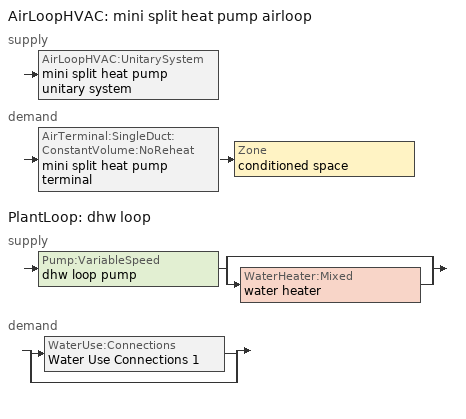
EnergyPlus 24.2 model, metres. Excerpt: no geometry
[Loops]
AirLoopHVAC 'mini split heat pump airloop'
 supply: AirLoopHVAC:UnitarySystem 'mini split heat pump unitary system'
 demand: AirTerminal:SingleDuct:ConstantVolume:NoReheat 'mini split heat pump terminal' > Zone 'conditioned space'
PlantLoop 'dhw loop'
 supply: Pump:VariableSpeed 'dhw loop pump' > split
  | bypass
  | WaterHeater:Mixed 'water heater'
 demand: split
  | WaterUse:Connections 'Water Use Connections 1'
  | bypass
[Sizing:System]
mini split heat pump airloop: Type of Load to Size On=Sensible; Design Outdoor Air Flow Rate=Autosize; Central Heating Maximum System Air Flow Ratio=0.3; Preheat Design Temperature=7; Preheat Design Humidity Ratio=0.008; Precool Design Temperature=12.8; Precool Design Humidity Ratio=0.008; Central Cooling Design Supply Air Temperature=12.8; Central Heating Design Supply Air Temperature=16.7; Type of Zone Sum to Use=NonCoincident; 100 Outdoor Air in Cooling=Yes; 100 Outdoor Air in Heating=Yes; Central Cooling Design Supply Air Humidity Ratio=0.0085; Central Heating Design Supply Air Humidity Ratio=0.008; Cooling Supply Air Flow Rate Method=DesignDay; Cooling Supply Air Flow Rate=0; Cooling Supply Air Flow Rate Per Floor Area=0.00996765; Cooling Fraction of Autosized Cooling Supply Air Flow Rate=1; Cooling Supply Air Flow Rate Per Unit Cooling Capacity=3.94755e-05; Heating Supply Air Flow Rate Method=DesignDay; Heating Supply Air Flow Rate=0; Heating Supply Air Flow Rate Per Floor Area=0.00996765; Heating Fraction of Autosized Heating Supply Air Flow Rate=1; Heating Fraction of Autosized Cooling Supply Air Flow Rate=1; Heating Supply Air Flow Rate Per Unit Heating Capacity=3.15882e-05; System Outdoor Air Method=ZoneSum; Zone Maximum Outdoor Air Fraction=1; Cooling Design Capacity Method=CoolingDesignCapacity; Cooling Design Capacity=Autosize; Cooling Design Capacity Per Floor Area=234.7; Fraction of Autosized Cooling Design Capacity=1; Heating Design Capacity Method=HeatingDesignCapacity; Heating Design Capacity=Autosize; Heating Design Capacity Per Floor Area=157; Fraction of Autosized Heating Design Capacity=1; Central Cooling Capacity Control Method=OnOff; Occupant Diversity=Autosize
[Sizing:Plant]
dhw loop: Loop Type=Heating; Design Loop Exit Temperature=52.6667; Loop Design Temperature Difference=5.55556; Sizing Option=NonCoincident; Zone Timesteps in Averaging Window=1; Coincident Sizing Factor Mode=None
[ZoneControl:Thermostat]
conditioned space Thermostat: Zone or ZoneList=conditioned space; Control Type Schedule=conditioned space Thermostat Schedule; Control 1=conditioned space temperature setpoint; Temperature Difference Between Cutout And Setpoint=0
[ThermostatSetpoint:DualSetpoint]
conditioned space temperature setpoint: Heating Setpoint Temperature Schedule=heating setpoint; Cooling Setpoint Temperature Schedule=cooling setpoint
[AirTerminal:SingleDuct:ConstantVolume:NoReheat]
mini split heat pump terminal: Availability Schedule=Always On Discrete; Maximum Air Flow Rate=0.404931
[Zone equipment]
conditioned space: mini split heat pump terminal
[Fan:SystemModel]
mini split heat pump supply fan: Availability Schedule=Always On Discrete; Design Maximum Air Flow Rate=0.498684; Speed Control Method=Discrete; Electric Power Minimum Flow Rate Fraction=0.2; Design Pressure Rise=500; Motor Efficiency=1; Motor In Air Stream Fraction=1; Design Electric Power Consumption=Autosize; Design Power Sizing Method=PowerPerFlow; Electric Power Per Unit Flow Rate=148.322; Electric Power Per Unit Flow Rate Per Unit Pressure=1.66667; Fan Total Efficiency=0.7; Motor Loss Radiative Fraction=0; EndUse Subcategory=supply fan; Number of Speeds=4; Speed 1 Flow Fraction=0.20706; Speed 1 Electric Power Fraction=0.00888; Speed 2 Flow Fraction=0.252; Speed 2 Electric Power Fraction=0.016; Speed 3 Flow Fraction=0.812; Speed 3 Electric Power Fraction=0.53539; Speed n Flow Fraction=1; Speed n Electric Power Fraction=1
[Coil:Cooling:DX:MultiSpeed]
mini split heat pump clg coil: Availability Schedule=Always On Discrete; Condenser Type=AirCooled; Minimum Outdoor DryBulb Temperature for Compressor Operation=-25; Apply Part Load Fraction to Speeds Greater than 1=No; Apply Latent Degradation to Speeds Greater than 1=No; Crankcase Heater Capacity=50; Maximum Outdoor DryBulb Temperature for Crankcase Heater Operation=10; Basin Heater Capacity=0; Basin Heater Setpoint Temperature=2; Fuel Type=Electricity; Number of Speeds=2; Speed 1 Gross Rated Total Cooling Capacity=1923.99; Speed 1 Gross Rated Sensible Heat Ratio=0.805933; Speed 1 Gross Rated Cooling COP=3.79972; Speed 1 Rated Air Flow Rate=0.103242; 2017 Speed 1 Rated Evaporator Fan Power Per Volume Flow Rate=773.3; 2023 Speed 1 Rated Evaporator Fan Power Per Volume Flow Rate=934.4; Speed 1 Total Cooling Capacity Function of Temperature Curve=Cool-CAP-fT1; Speed 1 Total Cooling Capacity Function of Flow Fraction Curve=Cool-CAP-fFF1; Speed 1 Energy Input Ratio Function of Temperature Curve=Cool-EIR-fT1; Speed 1 Energy Input Ratio Function of Flow Fraction Curve=Cool-EIR-fFF1; Speed 1 Part Load Fraction Correlation Curve=Cool-PLF-fPLR1; Speed 1 Nominal Time for Condensate Removal to Begin=1000; Speed 1 Ratio of Initial Moisture Evaporation Rate and Steady State Latent Capacity=1.5; Speed 1 Maximum Cycling Rate=3; Speed 1 Latent Capacity Time Constant=45; Speed 1 Rated Waste Heat Fraction of Power Input=0.2; Speed 1 Waste Heat Function of Temperature Curve=ConstantBiquadratic; Speed 1 Evaporative Condenser Effectiveness=0.9; Speed 1 Evaporative Condenser Air Flow Rate=AutoSize; Speed 1 Rated Evaporative Condenser Pump Power Consumption=AutoSize; Speed 2 Gross Rated Total Cooling Capacity=7582.07; Speed 2 Gross Rated Sensible Heat Ratio=0.729645; Speed 2 Gross Rated Cooling COP=2.89066; Speed 2 Rated Air Flow Rate=0.404868; 2017 Speed 2 Rated Evaporator Fan Power Per Volume Flow Rate=773.3; 2023 Speed 2 Rated Evaporator Fan Power Per Volume Flow Rate=934.4; Speed 2 Total Cooling Capacity Function of Temperature Curve=Cool-CAP-fT2; Speed 2 Total Cooling Capacity Function of Flow Fraction Curve=Cool-CAP-fFF2; Speed 2 Energy Input Ratio Function of Temperature Curve=Cool-EIR-fT2; Speed 2 Energy Input Ratio Function of Flow Fraction Curve=Cool-EIR-fFF2; Speed 2 Part Load Fraction Correlation Curve=Cool-PLF-fPLR2; Speed 2 Nominal Time for Condensate Removal to Begin=1000; Speed 2 Ratio of Initial Moisture Evaporation Rate and steady state Latent Capacity=1.5; Speed 2 Maximum Cycling Rate=3; Speed 2 Latent Capacity Time Constant=45; Speed 2 Rated Waste Heat Fraction of Power Input=0.2; Speed 2 Waste Heat Function of Temperature Curve=ConstantBiquadratic; Speed 2 Evaporative Condenser Effectiveness=0.9; Speed 2 Evaporative Condenser Air Flow Rate=AutoSize; Speed 2 Rated Evaporative Condenser Pump Power Consumption=AutoSize
[Coil:Heating:Electric]
mini split heat pump backup htg coil: Availability Schedule=Always On Discrete; Efficiency=1; Nominal Capacity=11239.3
[Coil:Heating:DX:MultiSpeed]
mini split heat pump htg coil: Availability Schedule=Always On Discrete; Minimum Outdoor DryBulb Temperature for Compressor Operation=-28.8889; Crankcase Heater Capacity=50; Maximum Outdoor DryBulb Temperature for Crankcase Heater Operation=10; Defrost Energy Input Ratio Function of Temperature Curve=Defrosteir; Maximum Outdoor DryBulb Temperature for Defrost Operation=4.44444; Defrost Strategy=ReverseCycle; Defrost Control=Timed; Defrost Time Period Fraction=0.058333; Resistive Defrost Heater Capacity=AutoSize; Apply Part Load Fraction to Speeds Greater than 1=No; Fuel Type=Electricity; Region number for Calculating HSPF=4; Number of Speeds=2; Speed 1 Gross Rated Heating Capacity=2339.58; Speed 1 Gross Rated Heating COP=4.40929; Speed 1 Rated Air Flow Rate=0.125648; 2017 Speed 1 Rated Supply Air Fan Power Per Volume Flow Rate=773.3; 2023 Speed 1 Rated Supply Air Fan Power Per Volume Flow Rate=934.4; Speed 1 Heating Capacity Function of Temperature Curve=Heat-CAP-fT1; Speed 1 Heating Capacity Function of Flow Fraction Curve=Heat-CAP-fFF1; Speed 1 Energy Input Ratio Function of Temperature Curve=Heat-EIR-fT1; Speed 1 Energy Input Ratio Function of Flow Fraction Curve=Heat-EIR-fFF1; Speed 1 Part Load Fraction Correlation Curve=Heat-PLF-fPLR1; Speed 1 Rated Waste Heat Fraction of Power Input=0.2; Speed 1 Waste Heat Function of Temperature Curve=ConstantBiquadratic 1; Speed 2 Gross Rated Heating Capacity=9214.82; Speed 2 Gross Rated Heating COP=3.08289; Speed 2 Rated Air Flow Rate=0.498606; 2017 Speed 2 Rated Supply Air Fan Power Per Volume Flow Rate=773.3; 2023 Speed 2 Rated Supply Air Fan Power Per Volume Flow Rate=934.4; Speed 2 Heating Capacity Function of Temperature Curve=Heat-CAP-fT2; Speed 2 Heating Capacity Function of Flow Fraction Curve=Heat-CAP-fFF2; Speed 2 Energy Input Ratio Function of Temperature Curve=Heat-EIR-fT2; Speed 2 Energy Input Ratio Function of Flow Fraction Curve=Heat-EIR-fFF2; Speed 2 Part Load Fraction Correlation Curve=Heat-PLF-fPLR2; Speed 2 Rated Waste Heat Fraction of Power Input=0.2; Speed 2 Waste Heat Function of Temperature Curve=ConstantBiquadratic 1
[AirLoopHVAC:UnitarySystem]
mini split heat pump unitary system: Control Type=Load; Controlling Zone or Thermostat Location=conditioned space; Dehumidification Control Type=None; Availability Schedule=Always On Discrete; Supply Fan=mini split heat pump supply fan; Fan Placement=BlowThrough; Supply Air Fan Operating Mode Schedule=mini split heat pump auto fan schedule; Heating Coil=mini split heat pump htg coil; DX Heating Coil Sizing Ratio=1; Cooling Coil=mini split heat pump clg coil; Use DOAS DX Cooling Coil=No; Minimum Supply Air Temperature=2; Latent Load Control=SensibleOnlyLoadControl; Supplemental Heating Coil=mini split heat pump backup htg coil; Cooling Supply Air Flow Rate Method=SupplyAirFlowRate; Cooling Supply Air Flow Rate=0.404931; Heating Supply Air Flow Rate Method=SupplyAirFlowRate; Heating Supply Air Flow Rate=0.404931; No Load Supply Air Flow Rate Method=SupplyAirFlowRate; No Load Supply Air Flow Rate=0; No Load Supply Air Flow Rate Control Set To Low Speed=Yes; Maximum Supply Air Temperature=93.3333; Maximum Outdoor DryBulb Temperature for Supplemental Heater Operation=4.44444; Ancillary OnCycle Electric Power=0; Ancillary OffCycle Electric Power=0; Design Specification Multispeed Object=Unitary System Performance Multispeed 1
[UnitarySystemPerformance:Multispeed]
Unitary System Performance Multispeed 1: Number of Speeds for Heating=2; Number of Speeds for Cooling=2; Single Mode Operation=No; No Load Supply Air Flow Rate Ratio=1; Heating Speed 1 Supply Air Flow Ratio=0.310343; Cooling Speed 1 Supply Air Flow Ratio=0.255001; Heating Speed 2 Supply Air Flow Ratio=1.23153; Cooling Speed 2 Supply Air Flow Ratio=1
[AirLoopHVAC]
mini split heat pump airloop: Design Supply Air Flow Rate=0.404931; Design Return Air Flow Fraction of Supply Air Flow=1
[Pump:VariableSpeed]
dhw loop pump: Design Maximum Flow Rate=0.01; Design Pump Head=1; Design Power Consumption=0; Motor Efficiency=0.85; Fraction of Motor Inefficiencies to Fluid Stream=0; Coefficient 1 of the Part Load Performance Curve=0; Coefficient 2 of the Part Load Performance Curve=1; Coefficient 3 of the Part Load Performance Curve=0; Coefficient 4 of the Part Load Performance Curve=0; Design Minimum Flow Rate=0; Pump Control Type=Intermittent; Skin Loss Radiative Fraction=0.5; Design Power Sizing Method=PowerPerFlowPerPressure; Design Electric Power per Unit Flow Rate=348701.1; Design Shaft Power per Unit Flow Rate per Unit Head=1.28205; Design Minimum Flow Rate Fraction=0; EndUse Subcategory=General
[WaterHeater:Mixed]
water heater: Tank Volume=0.170344; Setpoint Temperature Schedule=water heater setpoint; Deadband Temperature Difference=2; Maximum Temperature Limit=99; Heater Control Type=Cycle; Heater Maximum Capacity=5500.06; Heater Minimum Capacity=0; Heater Ignition Minimum Flow Rate=0; Heater Ignition Delay=0; Heater Fuel Type=Electricity; Heater Thermal Efficiency=1; Off Cycle Parasitic Fuel Consumption Rate=0; Off Cycle Parasitic Fuel Type=Electricity; Off Cycle Parasitic Heat Fraction to Tank=0; On Cycle Parasitic Fuel Consumption Rate=0; On Cycle Parasitic Fuel Type=Electricity; On Cycle Parasitic Heat Fraction to Tank=0; Ambient Temperature Indicator=Zone; Ambient Temperature Zone=conditioned space; Off Cycle Loss Coefficient to Ambient Temperature=1.16351; Off Cycle Loss Fraction to Zone=1; On Cycle Loss Coefficient to Ambient Temperature=1.16351; On Cycle Loss Fraction to Zone=1; Use Side Effectiveness=1; Source Side Effectiveness=1; Use Side Design Flow Rate=Autosize; Source Side Design Flow Rate=Autosize; Indirect Water Heating Recovery Time=1.5; Source Side Flow Control Mode=IndirectHeatPrimarySetpoint; EndUse Subcategory=General
[WaterHeater:Sizing]
water heater: Design Mode=PeakDraw; Time Storage Can Meet Peak Draw=0.538503; Time for Tank Recovery=0; Nominal Tank Volume for Autosizing Plant Connections=1
[PlantLoop]
dhw loop: Fluid Type=Water; Plant Equipment Operation Scheme=dhw loop Operation Schemes; Maximum Loop Temperature=100; Minimum Loop Temperature=0; Maximum Loop Flow Rate=0.01; Minimum Loop Flow Rate=0; Plant Loop Volume=0.003; Load Distribution Scheme=Optimal; Plant Loop Demand Calculation Scheme=SingleSetpoint; Common Pipe Simulation=None
[PlantEquipmentList]
dhw loop Heating Equipment List: water heater
[PlantEquipmentOperation:HeatingLoad]
dhw loop Heating Operation Scheme: Load Range 1 Lower Limit=0; Load Range 1 Upper Limit=1000000000; Range 1 Equipment List=dhw loop Heating Equipment List
[PlantEquipmentOperationSchemes]
dhw loop Operation Schemes: Control Scheme 1=dhw loop Heating Operation Scheme; Control Scheme 1 Schedule=Always On Discrete
[EnergyManagementSystem:Sensor]
Name | OutputVariable or OutputMeter Index Key | OutputVariable or OutputMeter
conditioned_space_clg_unmet_s | conditioned space | Zone Cooling Setpoint Not Met Time
conditioned_space_htg_unmet_s | conditioned space | Zone Heating Setpoint Not Met Time
fridge_tin_s; fridge_tin_s_1; tin_s | conditioned space | Zone Mean Air Temperature
mini_split_heat_pump_airloop_Fan_RTF_s | mini split heat pump supply fan | Fan Runtime Fraction Speed 1
mini_split_heat_pump_airloop_Fan_RTF_s_1 | mini split heat pump supply fan | Fan Runtime Fraction Speed 2
mini_split_heat_pump_airloop_Fan_RTF_s_2 | mini split heat pump supply fan | Fan Runtime Fraction Speed 3
mini_split_heat_pump_airloop_Fan_RTF_s_3 | mini split heat pump supply fan | Fan Runtime Fraction Speed 4
mini_split_heat_pump_backup_htg_coil_s | mini split heat pump backup htg coil | Heating Coil Heating Energy
mini_split_heat_pump_clg_coil_s | mini split heat pump clg coil | Cooling Coil Total Cooling Energy
mini_split_heat_pump_htg_coil_s | mini split heat pump htg coil | Heating Coil Heating Energy
mini_split_heat_pump_supply_fan_s | mini split heat pump supply fan | Fan Electricity Energy
tout_s | conditioned space | Zone Outdoor Air Drybulb Temperature
water_heater_energy | water heater | Water Heater Electricity Rate
water_heater_off_cycle_parasitic | water heater | Water Heater Off Cycle Parasitic Electricity Rate
water_heater_on_cycle_parasitic | water heater | Water Heater On Cycle Parasitic Electricity Rate
win_s | conditioned space | Zone Air Humidity Ratio
[EnergyManagementSystem:ProgramCallingManager]
total_loads_program_calling_manager: EndOfZoneTimestepAfterZoneReporting; total_loads_program
unmet_hours_program_calling_manager: EndOfZoneTimestepBeforeZoneReporting; unmet_hours_program
water_heater_EC_adj_ProgramManager: EndOfSystemTimestepBeforeHVACReporting; water_heater_EC_adj
[EnergyManagementSystem:Program]
fridge_schedule_1_program: Set Tin = fridge_tin_s_1*(9.0/5.0)+32.0; Set fridge_schedule_1_act = 0; If (Hour == 0); Set fridge_schedule_1_act = (-0.487+0.019*Tin); ElseIf (Hour == 1); Set fridge_schedule_1_act = (-0.34+0.016*Tin); ElseIf (Hour == 2); Set fridge_schedule_1_act = (-0.37+0.017*Tin); ElseIf (Hour == 3); Set fridge_schedule_1_act = (-0.361+0.016*Tin); ElseIf (Hour == 4); Set fridge_schedule_1_act = (-0.515+0.018*Tin); ElseIf (Hour == 5); Set fridge_schedule_1_act = (-0.684+0.021*Tin); ElseIf (Hour == 6); Set fridge_schedule_1_act = (-0.471+0.019*Tin); ElseIf (Hour == 7); Set fridge_schedule_1_act = (-0.159+0.015*Tin); ElseIf (Hour == 8); Set fridge_schedule_1_act = (-0.079+0.015*Tin); ElseIf (Hour == 9); Set fridge_schedule_1_act = (-0.417+0.019*Tin); ElseIf (Hour == 10); Set fridge_schedule_1_act = (-0.411+0.018*Tin); ElseIf (Hour == 11); Set fridge_schedule_1_act = (-0.386+0.018*Tin); ElseIf (Hour == 12); Set fridge_schedule_1_act = (-0.24+0.016*Tin); ElseIf (Hour == 13); Set fridge_schedule_1_act = (-0.314+0.017*Tin); ElseIf (Hour == 14); Set fridge_schedule_1_act = (-0.16+0.015*Tin); ElseIf (Hour == 15); Set fridge_schedule_1_act = (-0.121+0.015*Tin); ElseIf (Hour == 16); Set fridge_schedule_1_act = (-0.469+0.02*Tin); ElseIf (Hour == 17); Set fridge_schedule_1_act = (-0.412+0.02*Tin); ElseIf (Hour == 18); Set fridge_schedule_1_act = (-0.091+0.017*Tin); ElseIf (Hour == 19); Set fridge_schedule_1_act = (-0.077+0.014*Tin); ElseIf (Hour == 20); Set fridge_schedule_1_act = (-0.118+0.016*Tin); ElseIf (Hour == 21); Set fridge_schedule_1_act = (-0.247+0.017*Tin); ElseIf (Hour == 22); Set fridge_schedule_1_act = (-0.445+0.019*Tin); ElseIf (Hour == 23); Set fridge_schedule_1_act = (-0.544+0.02*Tin); EndIf
fridge_schedule_program: Set Tin = fridge_tin_s*(9.0/5.0)+32.0; Set fridge_schedule_act = 0; If (Hour == 0); Set fridge_schedule_act = (-0.487+0.019*Tin); ElseIf (Hour == 1); Set fridge_schedule_act = (-0.34+0.016*Tin); ElseIf (Hour == 2); Set fridge_schedule_act = (-0.37+0.017*Tin); ElseIf (Hour == 3); Set fridge_schedule_act = (-0.361+0.016*Tin); ElseIf (Hour == 4); Set fridge_schedule_act = (-0.515+0.018*Tin); ElseIf (Hour == 5); Set fridge_schedule_act = (-0.684+0.021*Tin); ElseIf (Hour == 6); Set fridge_schedule_act = (-0.471+0.019*Tin); ElseIf (Hour == 7); Set fridge_schedule_act = (-0.159+0.015*Tin); ElseIf (Hour == 8); Set fridge_schedule_act = (-0.079+0.015*Tin); ElseIf (Hour == 9); Set fridge_schedule_act = (-0.417+0.019*Tin); ElseIf (Hour == 10); Set fridge_schedule_act = (-0.411+0.018*Tin); ElseIf (Hour == 11); Set fridge_schedule_act = (-0.386+0.018*Tin); ElseIf (Hour == 12); Set fridge_schedule_act = (-0.24+0.016*Tin); ElseIf (Hour == 13); Set fridge_schedule_act = (-0.314+0.017*Tin); ElseIf (Hour == 14); Set fridge_schedule_act = (-0.16+0.015*Tin); ElseIf (Hour == 15); Set fridge_schedule_act = (-0.121+0.015*Tin); ElseIf (Hour == 16); Set fridge_schedule_act = (-0.469+0.02*Tin); ElseIf (Hour == 17); Set fridge_schedule_act = (-0.412+0.02*Tin); ElseIf (Hour == 18); Set fridge_schedule_act = (-0.091+0.017*Tin); ElseIf (Hour == 19); Set fridge_schedule_act = (0.077+0.014*Tin); ElseIf (Hour == 20); Set fridge_schedule_act = (-0.118+0.016*Tin); ElseIf (Hour == 21); Set fridge_schedule_act = (-0.247+0.017*Tin); ElseIf (Hour == 22); Set fridge_schedule_act = (-0.445+0.019*Tin); ElseIf (Hour == 23); Set fridge_schedule_act = (-0.544+0.02*Tin); EndIf
infil_program: Set p_m = 0.14; Set p_s = 0.22; Set s_m = 270; Set s_s = 370; Set z_m = 9.99744; Set z_s = 2.4384; Set f_t = (((s_m/z_m)^p_m)*((z_s/s_s)^p_s)); Set Tdiff = tin_s-tout_s; Set dT = @Abs Tdiff; Set c = 0.0989; Set Cs = 0.0493; Set Cw = 0.0902; Set n = 0.65; Set sft = (f_t*0.5); Set temp1 = ((c*Cw)*((sft*site_vw_s)^(2*n)))^2; Set Qinf = (((c*Cs*(dT^n))^2)+temp1)^0.5; Set Qinf = (@Max Qinf 0); Set mech_vent_house_fan_sensible_load_act = 0.0; Set mech_vent_house_fan_latent_load_act = 0.0; Set OASupInPb = out_pb_s; Set OASupInTemp = tout_s; Set OASupInW = out_wt_s; Set OASupRho = (@RhoAirFnPbTdbW OASupInPb OASupInTemp OASupInW); Set OASupCp = (@CpAirFnW OASupInW); Set OASupInEnth = (@HFnTdbW OASupInTemp OASupInW); Set ZoneTemp = tin_s; Set ZoneW = win_s; Set ZoneCp = (@CpAirFnW ZoneW); Set ZoneAirEnth = (@HFnTdbW ZoneTemp ZoneW); Set mech_vent_house_fan_cfis_act = 0.0; Set QWHV_cfis_sup = 0.0; Set QWHV_cfis_suppl_sup = 0.0; Set QWHV_cfis_suppl_exh = 0.0; Set Qrange = 0; Set Qrange = Qrange + 0.04719 * mech_vent_range_fan_0_sch_s; Set Qbath = 0; Set Qbath = Qbath + 0.04719 * mech_vent_bath_fan_0_sch_s; Set Qdryer = 0; Set Qdryer = Qdryer + 0.08721 * clothes_dryer_exhaust_0_sch_s; Set QWHV_sup = 0.0; Set QWHV_exh = 0.0; Set Qsupply = QWHV_sup + QWHV_cfis_sup + QWHV_cfis_suppl_sup; Set Qexhaust = Qrange + Qbath + Qdryer + QWHV_exh + QWHV_cfis_suppl_exh; Set Qfan = (@Max Qexhaust Qsupply); Set Qducts = 0; If Qducts < 0; Set Qsupply = Qsupply - Qducts; Else; Set Qexhaust = Qexhaust + Qducts; EndIf; Set Qfan_with_ducts = (@Max Qexhaust Qsupply); Set Qimb = (@Abs (Qsupply - Qexhaust)); If Qinf + Qimb > 0; Set Qtot = Qfan_with_ducts + (Qinf^2) / (Qinf + Qimb); Else; Set Qtot = Qfan_with_ducts; EndIf; Set Qinf_adj = Qtot - Qfan; Set infil_flow_act = Qinf_adj; Set infil_program_Qinf = Qinf_adj; Set infil_program_Qfan = Qfan; Set Qload = Qfan; Set Effectiveness_Sens = 0.0; Set Effectiveness_Lat = 0.0; Set Fan_MFR = Qload * OASupRho; Set ZoneInEnth = OASupInEnth; Set ZoneInTemp = OASupInTemp; Set FanTotalToCond = Fan_MFR * (ZoneInEnth - ZoneAirEnth); Set FanSensToCond = Fan_MFR * ZoneCp * (ZoneInTemp - ZoneTemp); Set FanLatToCond = FanTotalToCond - FanSensToCond; Set mech_vent_house_fan_sensible_load_act = mech_vent_house_fan_sensible_load_act + FanSensToCond; Set mech_vent_house_fan_latent_load_act = mech_vent_house_fan_latent_load_act + FanLatToCond
mini_split_heat_pump_supply_fan_disaggregate_program: Set mini_split_heat_pump_supply_fan_clg = 0; Set mini_split_heat_pump_supply_fan_primary_htg = 0; Set mini_split_heat_pump_supply_fan_backup_htg = 0; If mini_split_heat_pump_clg_coil_s > 0; Set mini_split_heat_pump_supply_fan_clg = mini_split_heat_pump_supply_fan_s; ElseIf mini_split_heat_pump_htg_coil_s > 0 && (mini_split_heat_pump_backup_htg_coil_s > 0); Set mini_split_heat_pump_supply_fan_primary_htg = mini_split_heat_pump_supply_fan_s * mini_split_heat_pump_htg_coil_s / (mini_split_heat_pump_htg_coil_s + mini_split_heat_pump_backup_htg_coil_s); Set mini_split_heat_pump_supply_fan_backup_htg = mini_split_heat_pump_supply_fan_s * mini_split_heat_pump_backup_htg_coil_s / (mini_split_heat_pump_htg_coil_s + mini_split_heat_pump_backup_htg_coil_s); ElseIf mini_split_heat_pump_htg_coil_s > 0; Set mini_split_heat_pump_supply_fan_primary_htg = mini_split_heat_pump_supply_fan_s; Else; Set mini_split_heat_pump_supply_fan_backup_htg = mini_split_heat_pump_supply_fan_s; EndIf
natural_vent_program: Set Tin = tin_s; Set Tout = tout_s; Set Wout = out_wt_s; Set Pbar = out_pb_s; Set Phiout = (@RhFnTdbWPb Tout Wout Pbar); Set MaxHR = 0.0115; Set Tnvsp = (htg_sp_s + clg_sp_s) / 2; Set NVavail = natural_vent_s; Set ClgSsnAvail = cool_season; Set Qnv = 0; Set Qwhf = 0; Set whole_house_fan_mix_act = 0; Set whole_house_fan_act = 0; If ((Wout < MaxHR) && (Tin > Tout) && (Tin > Tnvsp) && (ClgSsnAvail > 0)); Set WHF_Flow = 0; Set Adj = (Tin-Tnvsp)/(Tin-Tout); Set Adj = (@Min Adj 1); Set Adj = (@Max Adj 0); If (WHF_Flow > 0); Set Qwhf = WHF_Flow*Adj; Set whole_house_fan_mix_act = WHF_Flow*Adj; Set WHF_W = 0; Set whole_house_fan_act = WHF_W*Adj; ElseIf (NVavail > 0); Set NVArea = 3936.3761272320007; Set Cs = 8.968567957270247e-05; Set Cw = 6.531778328561744e-05; Set Tdiff = Tin-Tout; Set dT = (@Abs Tdiff); Set Vwind = site_vw_s; Set SGNV = NVArea*Adj*((((Cs*dT)+(Cw*(Vwind^2)))^0.5)/1000); Set MaxNV = 1.5454705606656003; Set Qnv = (@Min SGNV MaxNV); EndIf; EndIf; Set natural_vent_flow_act = Qnv; Set whole_house_fan_flow_act = Qwhf; Set natural_vent_program_Qnv = Qnv; Set natural_vent_program_Qwhf = Qwhf
total_airflows_program: Set total_infil_flow_rate = 0; Set total_mechvent_flow_rate = 0; Set total_natvent_flow_rate = 0; Set total_whf_flow_rate = 0; Set total_infil_flow_rate = total_infil_flow_rate + (infil_program_Qinf * 1); Set total_mechvent_flow_rate = total_mechvent_flow_rate + (infil_program_Qfan * 1); Set total_natvent_flow_rate = total_natvent_flow_rate + (natural_vent_program_Qnv * 1); Set total_whf_flow_rate = total_whf_flow_rate + (natural_vent_program_Qwhf * 1)
total_loads_program: Set loads_htg_tot = 0; Set loads_clg_tot = 0; If htg_load_cond > 0; Set loads_htg_tot = loads_htg_tot + (htg_load_cond - clg_load_cond) * 1.0; EndIf; Set loads_htg_tot = (@Max loads_htg_tot 0); If clg_load_cond > 0; Set loads_clg_tot = loads_clg_tot + (clg_load_cond - htg_load_cond) * 1.0; EndIf; Set loads_clg_tot = (@Max loads_clg_tot 0)
unmet_hours_program: Set htg_unmet_hours = 0; Set clg_unmet_hours = 0; Set unit_htg_unmet_hours = 0; If ((DayOfYear >= 1) && (DayOfYear <= 365)); Set unit_htg_unmet_hours = unit_htg_unmet_hours + conditioned_space_htg_unmet_s; If unit_htg_unmet_hours > htg_unmet_hours; Set htg_unmet_hours = unit_htg_unmet_hours; EndIf; EndIf; Set unit_clg_unmet_hours = 0; If ((DayOfYear >= 1) && (DayOfYear <= 365)); Set unit_clg_unmet_hours = unit_clg_unmet_hours + conditioned_space_clg_unmet_s; If unit_clg_unmet_hours > clg_unmet_hours; Set clg_unmet_hours = unit_clg_unmet_hours; EndIf; EndIf
water_heater_EC_adj: If WarmupFlag == 0; Set dhw_e_cons = water_heater_energy + water_heater_on_cycle_parasitic + water_heater_off_cycle_parasitic; Set water_heater_ec_adj_act = 0.0 * dhw_e_cons / 1; EndIf
[EnergyManagementSystem:GlobalVariable]
infil_program_Qfan
infil_program_Qinf
mini_split_heat_pump_airloop_Fan_RTF
natural_vent_program_Qnv
natural_vent_program_Qwhf
[EnergyManagementSystem:OutputVariable] Type of Data in Variable=Summed
Name | EMS Variable | Update Frequency | EMS Program or Subroutine | Units
mini split heat pump supply fan disaggregate clg | mini_split_heat_pump_supply_fan_clg | SystemTimestep | mini_split_heat_pump_supply_fan_disaggregate_program | J
mini split heat pump supply fan disaggregate htg backup | mini_split_heat_pump_supply_fan_backup_htg | SystemTimestep | mini_split_heat_pump_supply_fan_disaggregate_program | J
mini split heat pump supply fan disaggregate htg primary | mini_split_heat_pump_supply_fan_primary_htg | SystemTimestep | mini_split_heat_pump_supply_fan_disaggregate_program | J
loads_htg_tot_peakload_outvar; loads_htg_tot_annual_outvar | loads_htg_tot | ZoneTimestep | total_loads_program | J
loads_clg_tot_peakload_outvar; loads_clg_tot_annual_outvar | loads_clg_tot | ZoneTimestep | total_loads_program | J
htg_unmet_hours_annual_outvar | htg_unmet_hours | ZoneTimestep | unmet_hours_program | hr
clg_unmet_hours_annual_outvar | clg_unmet_hours | ZoneTimestep | unmet_hours_program | hr
[EnergyManagementSystem:InternalVariable]
mini_split_heat_pump_airloop_max_sup_fan_mfr: Internal Data Index Key=mini split heat pump supply fan; Internal Data Type=Fan Maximum Mass Flow Rate
[AvailabilityManager:Scheduled]
mini split heat pump airloop Availability Manager: Schedule=Always On Discrete
[SetpointManager:Scheduled]
Setpoint Manager Scheduled 1: Control Variable=Temperature; Schedule=dhw temp
[WaterUse:Equipment]
Name | EndUse Subcategory | Peak Flow Rate | Flow Rate Fraction Schedule | Target Temperature Schedule
dhw fixtures | dhw fixtures | 4.99609e-05 | hot_water_fixtures | mixed water temperature schedule
dhw distribution waste | dhw distribution waste | 1.5146e-05 | hot_water_fixtures | mixed water temperature schedule
clothes washer | clothes washer | 1.03173e-05 | hot_water_clothes_washer
[WaterUse:Connections]
Water Use Connections 1: Drain Water Heat Exchanger Type=None; Drain Water Heat Exchanger Destination=Plant; Water Use Equipment 1=dhw fixtures; Water Use Equipment 2=dhw distribution waste; Water Use Equipment 3=clothes washer
[Schedule:Day:Interval]
heating setpoint day: No, 24:00, 22.2222
heating setpoint default day; cooling setpoint default day: No, 24:00, 0
cooling setpoint day: No, 24:00, 23.8889
[Schedule:Week:Daily]
heating setpoint Week Rule - Jan1-Dec31: heating setpoint day, heating setpoint day, heating setpoint day, heating setpoint day, heating setpoint day, heating setpoint day, heating setpoint day, heating setpoint default day, heating setpoint default day, heating setpoint default day, heating setpoint default day, heating setpoint default day
cooling setpoint Week Rule - Jan1-Dec31: cooling setpoint day, cooling setpoint day, cooling setpoint day, cooling setpoint day, cooling setpoint day, cooling setpoint day, cooling setpoint day, cooling setpoint default day, cooling setpoint default day, cooling setpoint default day, cooling setpoint default day, cooling setpoint default day
[Schedule:Year]
heating setpoint: heating setpoint Week Rule - Jan1-Dec31, 1, 1, 12, 31
cooling setpoint: cooling setpoint Week Rule - Jan1-Dec31, 1, 1, 12, 31
[Schedule:Compact]
conditioned space Thermostat Schedule: Through: 12/31, For: AllDays, Until: 24:00, 4
[Schedule:Constant]
Name | Hourly Value
Always On Discrete | 1
dhw temp; water heater setpoint | 52.6667
mini split heat pump auto fan schedule | 0
mixed water temperature schedule | 40.5556
[Schedule:File] File=/Users/dwald/Documents/GATES/GATES-ctrl-gen/data/CO_G08000816/inputs/schedule_tmp/58103.csv; Rows to Skip at Top=1; Number of Hours of Data=8760; Column Separator=Comma; Interpolate to Timestep=Yes; Minutes per Item=15; Adjust Schedule for Daylight Savings=Yes
Name | Column Number
hot_water_clothes_washer | 6
hot_water_fixtures | 10
[Curve:Quadratic] Coefficient3 x2=0; Minimum Value of x=0
Name | Coefficient1 Constant | Coefficient2 x | Maximum Value of x | Minimum Curve Output | Maximum Curve Output
Heat-CAP-fFF1; Heat-EIR-fFF1; Heat-CAP-fFF2; Heat-EIR-fFF2; Cool-CAP-fFF1; Cool-EIR-fFF1; Cool-CAP-fFF2; Cool-EIR-fFF2 | 1 | 0 | 2 | 0 | 2
Heat-PLF-fPLR1; Heat-PLF-fPLR2; Cool-PLF-fPLR1; Cool-PLF-fPLR2 | 0.75 | 0.25 | 1 | 0.7 | 1
[Curve:Biquadratic] Coefficient2 x=0; Coefficient3 x2=0; Coefficient4 y=0; Coefficient5 y2=0; Coefficient6 xy=0
Name | Coefficient1 Constant | Minimum Value of x | Maximum Value of x | Minimum Value of y | Maximum Value of y
Defrosteir | 0.1528 | -100 | 100 | -100 | 100
ConstantBiquadratic 1; ConstantBiquadratic | 1 | 0 | 1 | 0 | 1
[Table:IndependentVariable]
dry_bulb_temp_in; dry_bulb_temp_in 1; dry_bulb_temp_in 2; dry_bulb_temp_in 3: Linear, Constant, -100, 100, Dimensionless, 15.5556, 21.1111, 26.6667
dry_bulb_temp_out 4; dry_bulb_temp_out 5: Linear, Constant, -100, 100, Dimensionless, -23, -22.2683, -21.4784, -20.6228, -19.6931, -18.6792, -17.5691, -16.3485, -15, -13.5317, -11.8952, -10.0596, -7.98633, -5.62608, -2.91479, 0.232139, 3.92889, 8.33333, 11.7031, 15.5556
dry_bulb_temp_out 6; dry_bulb_temp_out 7: Linear, Constant, -100, 100, Dimensionless, -23, -21.276, -19.3857, -17.304, -15, -12.2758, -9.20453, -5.71519, -1.71626, 2.91271, 8.33333, 15.5556
wet_bulb_temp_in; wet_bulb_temp_in 1; wet_bulb_temp_in 2; wet_bulb_temp_in 3: Linear, Constant, -100, 100, Dimensionless, 10, 19.4444, 26.6667
dry_bulb_temp_out; dry_bulb_temp_out 1: Linear, Constant, -100, 100, Dimensionless, 12.7778, 19.2555, 24.0652, 27.7778, 30.6677, 33.0312, 35, 36.697, 38.1469, 39.4
dry_bulb_temp_out 2; dry_bulb_temp_out 3: Linear, Constant, -100, 100, Dimensionless, 12.7778, 19.1797, 24.0074, 27.7778, 30.6336, 33.0028, 35, 36.6764, 38.1291, 39.4
[Table:IndependentVariableList]
Heat-CAP-fT1 Independent Variable List: dry_bulb_temp_in, dry_bulb_temp_out 4
Heat-EIR-fT1 Independent Variable List: dry_bulb_temp_in 1, dry_bulb_temp_out 5
Heat-CAP-fT2 Independent Variable List: dry_bulb_temp_in 2, dry_bulb_temp_out 6
Heat-EIR-fT2 Independent Variable List: dry_bulb_temp_in 3, dry_bulb_temp_out 7
Cool-CAP-fT1 Independent Variable List: wet_bulb_temp_in, dry_bulb_temp_out
Cool-EIR-fT1 Independent Variable List: wet_bulb_temp_in 1, dry_bulb_temp_out 1
Cool-CAP-fT2 Independent Variable List: wet_bulb_temp_in 2, dry_bulb_temp_out 2
Cool-EIR-fT2 Independent Variable List: wet_bulb_temp_in 3, dry_bulb_temp_out 3
[Table:Lookup]
Heat-CAP-fT1: Heat-CAP-fT1 Independent Variable List, None, 1, 0, Dimensionless, 0.521789, 0.532081, 0.54346, 0.556038, 0.569947, 0.585346, 0.60243, 0.621429, 0.642629, 0.665909, 0.692051, 0.721562, 0.755083, 0.793431, 0.837672, 0.889212, 0.949951, 1.02252, 1.07815, 1.14183, 0.477896, 0.490087, 0.503251, 0.517507, 0.532999, 0.549893, 0.56839, 0.588729, 0.611199, 0.635665, 0.662935, 0.693521, 0.728067, 0.767396, 0.812574, 0.865011, 0.926609, 1, 1.05615, 1.12034, 0.434003, 0.448094, 0.463041, 0.478977, 0.496051, 0.51444, 0.534351, 0.556029, 0.579769, 0.60542, 0.633818, 0.665479, 0.701052, 0.74136, 0.787475, 0.840809, 0.903267, 0.977482, 1.03415, 1.09885
Heat-EIR-fT1: Heat-EIR-fT1 Independent Variable List, None, 1, 0, Dimensionless, 2.30221, 2.21569, 2.1292, 2.04277, 1.9564, 1.87011, 1.78391, 1.69784, 1.61192, 1.52781, 1.44397, 1.36048, 1.27748, 1.19515, 1.11378, 1.03378, 0.955763, 0.88061, 0.833513, 0.78845, 2.64174, 2.5442, 2.44667, 2.34914, 2.2516, 2.15407, 2.05654, 1.959, 1.86147, 1.76575, 1.67003, 1.57431, 1.47859, 1.38288, 1.28716, 1.19144, 1.09572, 1, 0.937352, 0.874703, 3.02149, 2.91211, 2.80269, 2.69325, 2.58375, 2.4742, 2.36456, 2.25483, 2.14496, 2.03696, 1.92873, 1.82017, 1.71116, 1.6015, 1.49092, 1.37898, 1.265, 1.14801, 1.06916, 0.988017
Heat-CAP-fT2: Heat-CAP-fT2 Independent Variable List, None, 1, 0, Dimensionless, 0.20759, 0.25312, 0.302763, 0.357219, 0.417313, 0.488213, 0.568015, 0.658566, 0.762242, 0.882164, 1.02252, 1.20943, 0.190127, 0.234688, 0.283545, 0.337353, 0.396903, 0.467315, 0.546699, 0.636888, 0.740248, 0.859893, 1, 1.18667, 0.172665, 0.216255, 0.264328, 0.317487, 0.376493, 0.446416, 0.525382, 0.61521, 0.718255, 0.837622, 0.977482, 1.16391
Heat-EIR-fT2: Heat-EIR-fT2 Independent Variable List, None, 1, 0, Dimensionless, 1.60006, 1.52726, 1.45463, 1.38225, 1.31023, 1.23449, 1.15959, 1.08594, 1.01417, 0.945261, 0.88061, 0.815771, 1.83604, 1.7553, 1.67455, 1.59381, 1.51307, 1.42755, 1.34204, 1.25653, 1.17102, 1.08551, 1, 0.905013, 2.09997, 2.01112, 1.92214, 1.83296, 1.7435, 1.64828, 1.5523, 1.45516, 1.35618, 1.25432, 1.14801, 1.02225
Cool-CAP-fT1: Cool-CAP-fT1 Independent Variable List, None, 1, 0, Dimensionless, 1.18718, 1.12921, 1.08522, 1.05073, 1.02357, 1.00116, 0.982348, 0.966037, 0.952028, 0.939866, 1.30485, 1.21599, 1.15001, 1.09908, 1.05943, 1.02701, 1, 0.97672, 0.95683, 0.939639, 1.80477, 1.68216, 1.59201, 1.52292, 1.46941, 1.42583, 1.38965, 1.35854, 1.33203, 1.30915
Cool-EIR-fT1: Cool-EIR-fT1 Independent Variable List, None, 1, 0, Dimensionless, 0.409926, 0.514609, 0.617347, 0.71694, 0.81173, 0.904756, 0.996522, 1.08924, 1.18126, 1.27276, 0.493066, 0.57856, 0.664053, 0.749546, 0.833031, 0.916515, 1, 1.0852, 1.1704, 1.2556, 0.221477, 0.2687, 0.33033, 0.397173, 0.463975, 0.531021, 0.597866, 0.665738, 0.733241, 0.800402
Cool-CAP-fT2: Cool-CAP-fT2 Independent Variable List, None, 1, 0, Dimensionless, 1.00322, 0.996254, 0.991385, 0.987908, 0.985513, 0.983714, 0.982348, 0.98132, 0.980526, 0.979911, 1.10265, 1.07308, 1.05078, 1.03336, 1.02017, 1.00923, 1, 0.992256, 0.985545, 0.979675, 1.52511, 1.48446, 1.45463, 1.43186, 1.41494, 1.40113, 1.38965, 1.38014, 1.37199, 1.36493
Cool-EIR-fT2: Cool-EIR-fT2 Independent Variable List, None, 1, 0, Dimensionless, 0.426796, 0.530668, 0.632581, 0.731219, 0.821263, 0.909537, 0.996522, 1.08094, 1.16467, 1.24789, 0.513358, 0.597063, 0.680769, 0.764475, 0.842983, 0.921492, 1, 1.07702, 1.15404, 1.23107, 0.230591, 0.277055, 0.338325, 0.405083, 0.469246, 0.533657, 0.597866, 0.66052, 0.722813, 0.784762
